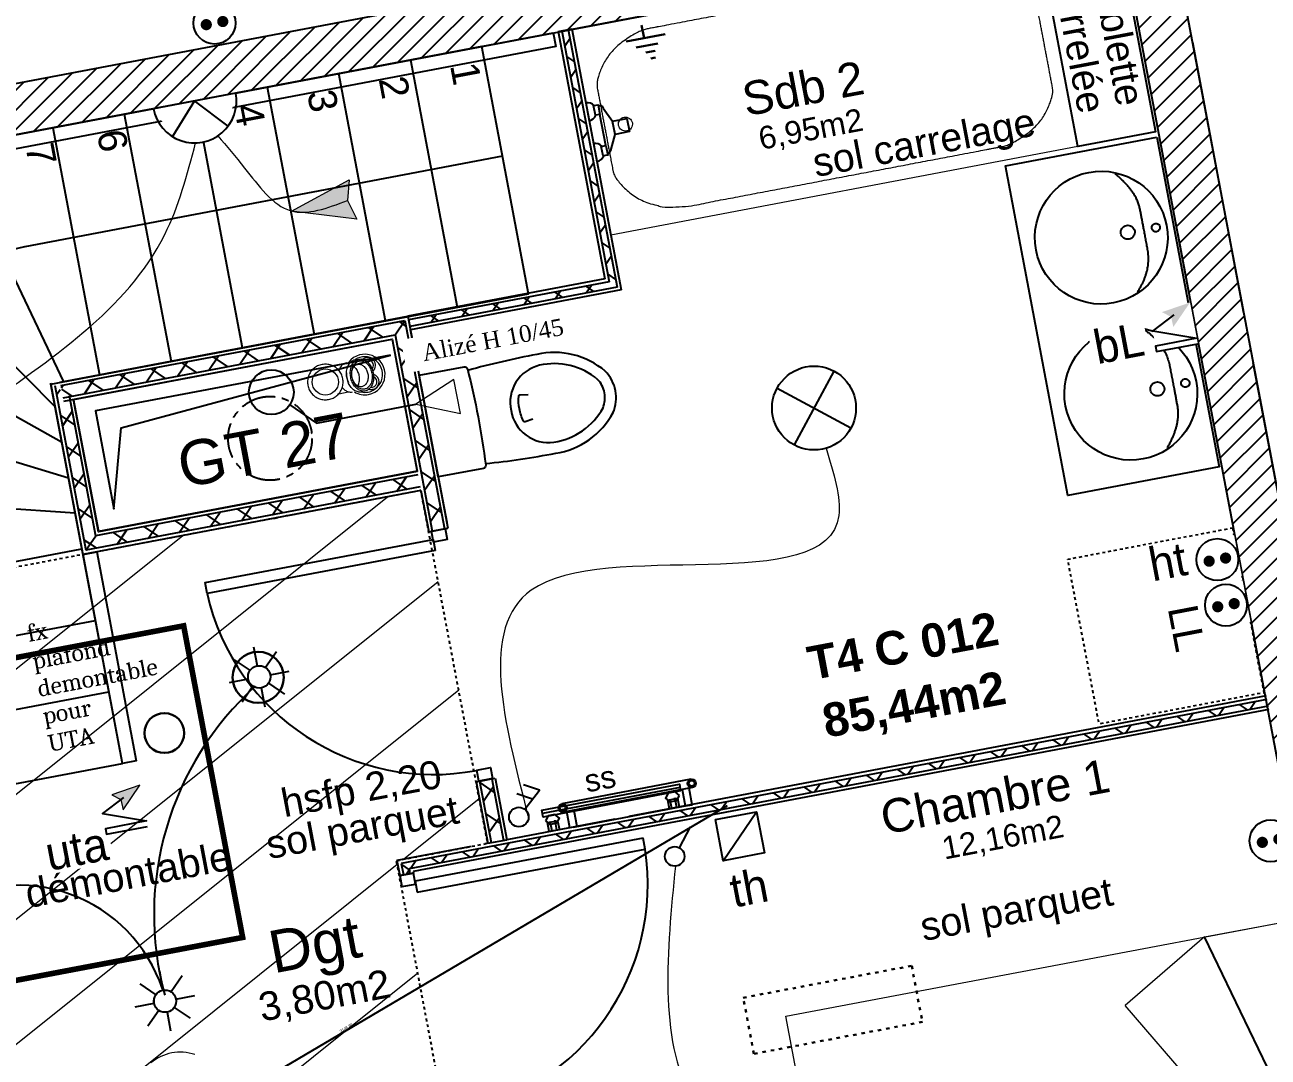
# Model space of a CAD drawing. Header units: centimetres. Extents: x 209280 to 319866, y -365283 to -277503.
# Drawn here: x 224760 to 229206, y -355911 to -352220 of the extents above; entities that cross this region are included whole.
import ezdxf

# ---------------------------------------------------------------- set-up
doc = ezdxf.new("R2010")
doc.units = ezdxf.units.CM
doc.header["$PDMODE"] = 67
for name, pattern in [('ACAD_ISO03W100', [30, 12, -18]), ('prelem_euev', [2, 1.25, -0.25, 0.25, -0.25]), ('Style de ligne -1', [0.41664, 0.20828, -0.20836])]:
    doc.linetypes.add(name, pattern=pattern)
doc.layers.get('0').update_dxf_attribs({"color": 252})
for name, color, linetype in [('3-BAT C-Niveau 0', 250, 'Continuous'), ('3-BAT C-Niveau 1', 252, 'Continuous'), ('prlm-EAU-CHU', 42, 'Continuous'), ('prlm-EAU-EPEXT', 145, 'Continuous'), ('prlm-EAU-EUEV', 25, 'Continuous'), ('prlm-GT', 242, 'Continuous'), ('prlm-MOD', 64, 'Continuous'), ('prlm-VMC', 93, 'Continuous')]:
    doc.layers.add(name, color=color, linetype=linetype)
for name, color, linetype, lineweight in [('prlm-CHAUFF-CONV', 1, 'Continuous', 25), ('prlm-ELEC-CFO', 1, 'Continuous', 25), ('prlm-ELEC-SSI', 6, 'Continuous', 25)]:
    doc.layers.add(name, color=color, linetype=linetype, lineweight=lineweight)
doc.layers.add('prlm-ZEROPLOT', color=254, linetype='Continuous', plot=False)
doc.layers.get('prlm-EAU-EUEV').off()
doc.styles.add('Geneva', font='arial.ttf')
doc.styles.add('Geneva (bold)', font='arialbd.ttf')
doc.styles.add('Helvetica', font='arial.ttf')
doc.styles.add('prlm-elec-cfa', font='comic.ttf', dxfattribs={"height": 12})
doc.styles.add('prlm-elec-cfo', font='comic.ttf', dxfattribs={"height": 12})
doc.styles.add('prlm-mod', font='cambriaz.ttf', dxfattribs={"height": 18})
doc.styles.add('prlm-vmc', font='pala.ttf', dxfattribs={"height": 14})
doc.dimstyles.new('IS cotation 1_20ème', dxfattribs={"dimtxt": 10.08724, "dimasz": 3.007568, "dimexe": 1, "dimexo": 15.875, "dimgap": 3, "dimtad": 1, "dimdec": 1, "dimtxsty": 'Helvetica', "dimblk": 'DOT', "dimblk1": 'DOT', "dimblk2": 'DOT', "dimcen": 0, "dimdle": 10, "dimazin": 0, "dimtfac": 1, "dimtdec": 1, "dimtix": 1, "dimtmove": 0, "dimatfit": 0, "dimldrblk": 'VW_FILLEDARROW', "dimfxl": 10, "dimfxlon": 1, "dimfrac": 2, "dimtolj": 1, "dimarcsym": 0})
pattern_1 = [(45, (89146.82, 134700.79), (-31.2347524, 39.0434405), [])]

# ---------------------------------------------------------------- blocks, each defined once
blk = doc.blocks.new('xi.fum')
at = {"color": 0}
blk.add_wipeout([(-10.61, -10.61), (-15, 0), (-10.61, 10.61), (0, 15), (10.61, 10.61), (15, 0), (10.61, -10.61), (0, -15)], dxfattribs=at).dxf.layer = 'prlm-ELEC-SSI'
at = {"layer": 'prlm-ELEC-SSI', "color": 0}
for points in [[(-2.12, 2.12), (2.12, -2.12)], [(2.12, 2.12), (-2.12, -2.12)]]:
    blk.add_lwpolyline(points, dxfattribs=at)
blk.add_circle((0, 0), 3, dxfattribs=at)
at = {"layer": 'prlm-ELEC-SSI', "color": 0, "lineweight": 13}
for radius, start, end in [(16, 60, 120), (16, 150, 210), (8, 60, 120), (16, 330, 30), (8, 150, 210), (8, 330, 30), (8, 240, 300), (16, 240, 300)]:
    blk.add_arc((0, 0), radius, start, end, dxfattribs=at)
blk = doc.blocks.new('xi.dchrob')
at = {"layer": 'prlm-MOD', "color": 161}
for p, q in [((8.16, -2.3), (8.16, 2.3)), ((13.38, 1.16), (13.38, -1.16))]:
    blk.add_line(p, q, dxfattribs=at)
for points in [[(0, 10.66), (0, 4.16)], [(4.19, -5.66), (4.19, 5.66)], [(5.77, 7.56), (8.16, 2.38)], [(0, -4.16), (0, -10.66)], [(5.77, -7.26), (8.16, -2.37)]]:
    blk.add_lwpolyline(points, dxfattribs=at)
for points in [[(2.5, 9.16), (4.19, 9.16), (4.19, 5.66), (2.5, 5.66)], [(13.38, -2.37), (8.16, -2.37), (8.16, 2.38), (13.38, 2.38)], [(2.5, -5.66), (4.19, -5.66), (4.19, -9.16), (2.5, -9.16)]]:
    blk.add_lwpolyline(points, close=True, dxfattribs=at)
for centre, radius, start, end in [((0, 7.41), 3.25, 32.579, 90), ((0, 7.41), 3.25, 270, 327.421), ((4.65, 7.56), 1.13, 0, 114.0743), ((0, -7.41), 3.25, 32.579, 90), ((4.65, -7.26), 1.13, 245.9257, 360), ((0, -7.41), 3.25, 270, 327.421)]:
    blk.add_arc(centre, radius, start, end, dxfattribs=at)
blk = doc.blocks.new('xi.vp')
at = {"layer": 'prlm-ZEROPLOT', "linetype": 'prelem_euev', "ltscale": 10}
blk.add_circle((0, 0), 15, dxfattribs=at)
blk = doc.blocks.new('xi.be')
at = {"layer": 'prlm-VMC', "color": 0, "linetype": 'ByBlock', "lineweight": 5, "flags": 128}
blk.add_lwpolyline([(-6.17, -15), (6.17, -15), (0, 0)], close=True, dxfattribs=at)
at = {"layer": 'prlm-VMC', "color": 0, "linetype": 'ByBlock', "lineweight": 5}
blk.add_solid([(0, -1), (5.17, -14), (-5.17, -14), (0, -1)], dxfattribs=at)
blk = doc.blocks.new('xi.btuni1')
at = {"layer": 'prlm-EAU-CHU', "color": 0, "linetype": 'Continuous', "lineweight": 15}
for p, q in [((7.31, 5), (3.93, 5)), ((3.93, -5), (7.31, -5))]:
    blk.add_line(p, q, dxfattribs=at)
at = {"layer": 'prlm-EAU-CHU', "color": 0, "linetype": 'Continuous', "lineweight": 15, "flags": 128}
for points in [[(5.62, 3.07), (5.77, 3.37), (5.98, 3.7), (6.2, 4.01), (6.44, 4.29), (6.69, 4.54), (6.95, 4.76), (7.23, 4.96), (7.52, 5.11), (7.82, 5.24), (8.12, 5.33), (8.43, 5.39), (8.74, 5.41), (8.77, 5.41)], [(12.25, -5.89), (12.1, -5.9), (11.78, -5.89), (11.46, -5.85), (11.14, -5.77), (10.82, -5.65), (10.52, -5.5), (10.22, -5.32), (9.93, -5.11), (9.66, -4.87), (9.4, -4.59), (9.16, -4.29), (8.93, -3.96), (8.72, -3.61), (8.54, -3.24), (8.37, -2.85), (8.22, -2.44), (8.1, -2.02), (8, -1.58), (7.93, -1.14), (7.88, -0.68), (7.85, -0.23), (7.85, 0.23), (7.88, 0.68), (7.93, 1.14), (8, 1.58), (8.1, 2.02), (8.22, 2.44), (8.37, 2.85), (8.54, 3.24), (8.72, 3.61), (8.93, 3.96), (9.16, 4.29), (9.4, 4.59), (9.66, 4.87), (9.93, 5.11), (10.22, 5.32), (10.52, 5.5), (10.82, 5.65), (11.14, 5.77), (11.46, 5.85), (11.78, 5.89), (12.1, 5.9), (12.25, 5.89)], [(17.43, 0), (17.42, -0.46), (17.38, -0.91), (17.32, -1.35), (17.23, -1.79), (17.12, -2.22), (16.98, -2.63), (16.83, -3.03), (16.65, -3.41), (16.45, -3.77), (16.23, -4.1), (15.99, -4.41), (15.74, -4.69), (15.47, -4.95), (15.19, -5.17), (14.9, -5.36), (14.6, -5.52), (14.29, -5.64), (13.97, -5.73), (13.65, -5.78), (13.33, -5.8), (13.01, -5.78), (12.69, -5.73), (12.37, -5.64), (12.06, -5.52), (11.76, -5.36), (11.47, -5.17), (11.19, -4.95), (10.92, -4.69), (10.67, -4.41), (10.43, -4.1), (10.21, -3.77), (10.01, -3.41), (9.83, -3.03), (9.67, -2.63), (9.54, -2.22), (9.43, -1.79), (9.34, -1.35), (9.28, -0.91), (9.24, -0.46), (9.23, 0), (9.24, 0.46), (9.28, 0.91), (9.34, 1.35), (9.43, 1.79), (9.54, 2.22), (9.67, 2.63), (9.83, 3.03), (10.01, 3.41), (10.21, 3.77), (10.43, 4.1), (10.67, 4.41), (10.92, 4.69), (11.19, 4.95), (11.47, 5.17), (11.76, 5.36), (12.06, 5.52), (12.37, 5.64), (12.69, 5.73), (13.01, 5.78), (13.33, 5.8), (13.65, 5.78), (13.97, 5.73), (14.29, 5.64), (14.6, 5.52), (14.9, 5.36), (15.19, 5.17), (15.47, 4.95), (15.74, 4.69), (15.99, 4.41), (16.23, 4.1), (16.45, 3.77), (16.65, 3.41), (16.83, 3.03), (16.98, 2.63), (17.12, 2.22), (17.23, 1.79), (17.32, 1.35), (17.38, 0.91), (17.42, 0.46), (17.43, 0)], [(16.95, 0), (16.94, -0.43), (16.9, -0.85), (16.84, -1.27), (16.75, -1.68), (16.64, -2.08), (16.5, -2.47), (16.35, -2.84), (16.17, -3.18), (15.97, -3.51), (15.75, -3.81), (15.52, -4.08), (15.27, -4.33), (15.01, -4.54), (14.73, -4.72), (14.45, -4.87), (14.16, -4.99), (13.86, -5.07), (13.56, -5.11), (13.25, -5.12), (12.95, -5.1), (12.65, -5.03), (12.35, -4.93), (12.07, -4.8), (11.79, -4.64), (11.52, -4.44), (11.26, -4.21), (11.02, -3.95), (10.79, -3.66), (10.59, -3.35), (10.4, -3.01), (10.23, -2.65), (10.08, -2.28), (9.96, -1.89), (9.86, -1.48), (9.79, -1.07), (9.73, -0.64), (9.71, -0.21), (9.71, 0.21), (9.73, 0.64), (9.79, 1.07), (9.86, 1.48), (9.96, 1.89), (10.08, 2.28), (10.23, 2.65), (10.4, 3.01), (10.59, 3.35), (10.79, 3.66), (11.02, 3.95), (11.26, 4.21), (11.52, 4.44), (11.79, 4.64), (12.07, 4.8), (12.35, 4.93), (12.65, 5.03), (12.95, 5.1), (13.25, 5.12), (13.56, 5.11), (13.86, 5.07), (14.16, 4.99), (14.45, 4.87), (14.73, 4.72), (15.01, 4.54), (15.27, 4.33), (15.52, 4.08), (15.75, 3.81), (15.97, 3.51), (16.17, 3.18), (16.35, 2.84), (16.5, 2.47), (16.64, 2.08), (16.75, 1.68), (16.84, 1.27), (16.9, 0.85), (16.94, 0.43), (16.95, 0)], [(9.81, 1.21), (9.83, 1.32), (9.93, 1.68), (10.06, 2.02), (10.2, 2.35), (10.37, 2.65), (10.55, 2.93), (10.76, 3.19), (10.98, 3.42), (11.21, 3.61), (11.45, 3.78), (11.71, 3.91), (11.97, 4.01), (12.24, 4.07), (12.51, 4.1), (12.78, 4.09), (13.05, 4.04), (13.32, 3.96), (13.58, 3.85), (13.83, 3.7), (14.07, 3.52), (14.29, 3.31), (14.51, 3.06), (14.7, 2.8), (14.88, 2.5), (15.03, 2.19), (15.16, 1.85), (15.28, 1.5), (15.36, 1.14), (15.43, 0.76), (15.47, 0.38), (15.48, 0)], [(15.48, 0), (15.47, -0.38), (15.43, -0.76), (15.36, -1.14), (15.28, -1.5), (15.16, -1.85), (15.03, -2.19), (14.88, -2.5), (14.7, -2.8), (14.51, -3.06), (14.29, -3.31), (14.07, -3.52), (13.83, -3.7), (13.58, -3.85), (13.32, -3.96), (13.05, -4.04), (12.78, -4.09), (12.51, -4.1), (12.24, -4.07), (11.97, -4.01), (11.71, -3.91), (11.45, -3.78), (11.21, -3.61), (10.98, -3.42), (10.76, -3.19), (10.55, -2.93), (10.37, -2.65), (10.2, -2.35), (10.06, -2.02), (9.93, -1.68), (9.83, -1.32), (9.81, -1.21)], [(11.1, 3.52), (11.25, 3.31), (11.45, 3.01), (11.62, 2.69), (11.78, 2.34), (11.91, 1.98), (12.02, 1.6), (12.11, 1.21), (12.17, 0.81), (12.21, 0.41), (12.22, 0)], [(12.22, 0), (12.21, -0.41), (12.17, -0.81), (12.11, -1.21), (12.02, -1.6), (11.91, -1.98), (11.78, -2.34), (11.62, -2.69), (11.45, -3.01), (11.25, -3.31), (11.1, -3.52)], [(8.77, -5.41), (8.74, -5.41), (8.43, -5.39), (8.12, -5.33), (7.82, -5.24), (7.52, -5.11), (7.23, -4.96), (6.95, -4.76), (6.69, -4.54), (6.44, -4.29), (6.2, -4.01), (5.98, -3.7), (5.77, -3.37), (5.62, -3.07)]]:
    blk.add_lwpolyline(points, dxfattribs=at)
at = {"layer": 'prlm-EAU-CHU', "color": 0, "linetype": 'Continuous', "lineweight": 15}
blk.add_circle((0, 0), 4.67, dxfattribs=at)
for centre, radius, start, end in [((0, 0), 6.36, 131.3941, 138.6059), ((0, 0), 6.36, 123.6059, 131.3941), ((0, 0), 6.36, 116.3941, 123.6059), ((0, 0), 6.36, 108.6059, 116.3941), ((0, 0), 6.36, 101.3941, 108.6059), ((0, 0), 6.36, 93.6059, 101.3941), ((0, 0), 6.36, 86.3941, 93.6059), ((0, 0), 6.36, 78.6059, 86.3941), ((0, 0), 6.36, 71.3941, 78.6059), ((0, 0), 6.36, 63.6059, 71.3941), ((0, 0), 6.36, 56.3941, 63.6059), ((0, 0), 6.36, 48.6059, 56.3941), ((0, 0), 6.36, 41.3941, 48.6059), ((14.36, 0), 7.25, 270, 131.7371), ((14.36, 0), 6.37, 270, 112.2507), ((16.02, 3.06), 2.77, 299.9419, 119.0219), ((16.02, 3.06), 2.03, 308.8526, 107.3781), ((0, 0), 6.36, 176.3941, 183.6059), ((0, 0), 6.36, 168.6059, 176.3941), ((0, 0), 6.36, 161.3941, 168.6059), ((0, 0), 6.36, 153.6059, 161.3941), ((0, 0), 6.36, 146.3941, 153.6059), ((0, 0), 6.36, 138.6059, 146.3941), ((0, 0), 6.36, 33.6059, 41.3941), ((0, 0), 6.36, 26.3941, 33.6059), ((0, 0), 6.36, 18.6059, 26.3941), ((0, 0), 6.36, 11.3941, 18.6059), ((0, 0), 6.36, 3.6059, 11.3941), ((0, 0), 6.36, 356.3941, 3.6059), ((15.34, 0), 7.51, 166.4411, 193.5589), ((0, 0), 6.36, 183.6059, 191.3941), ((0, 0), 6.36, 191.3941, 198.6059), ((0, 0), 6.36, 198.6059, 206.3941), ((0, 0), 6.36, 206.3941, 213.6059), ((0, 0), 6.36, 213.6059, 221.3941), ((0, 0), 6.36, 221.3941, 228.6059), ((0, 0), 6.36, 311.3941, 318.6059), ((0, 0), 6.36, 318.6059, 326.3941), ((0, 0), 6.36, 326.3941, 333.6059), ((0, 0), 6.36, 333.6059, 341.3941), ((0, 0), 6.36, 341.3941, 348.6059), ((0, 0), 6.36, 348.6059, 356.3941), ((16.17, -2.97), 2.03, 251.5467, 55.3261), ((16.17, -2.97), 2.77, 271.4166, 63.2955), ((0, 0), 6.36, 228.6059, 236.3941), ((0, 0), 6.36, 236.3941, 243.6059), ((0, 0), 6.36, 243.6059, 251.3941), ((0, 0), 6.36, 251.3941, 258.6059), ((0, 0), 6.36, 258.6059, 266.3941), ((0, 0), 6.36, 266.3941, 273.6059), ((0, 0), 6.36, 273.6059, 281.3941), ((0, 0), 6.36, 281.3941, 288.6059), ((0, 0), 6.36, 288.6059, 296.3941), ((0, 0), 6.36, 296.3941, 303.6059), ((0, 0), 6.36, 303.6059, 311.3941), ((14.36, 0), 7.25, 228.2629, 270), ((14.36, 0), 6.37, 247.7493, 270), ((16.17, -2.97), 2.77, 241.1481, 271.4166)]:
    blk.add_arc(centre, radius, start, end, dxfattribs=at)
blk = doc.blocks.new('xi.uta')
at = {"layer": 'prlm-ELEC-CFO', "lineweight": 5}
blk.add_hatch(color=0, dxfattribs=at).paths.add_polyline_path([(-3, 6), (-0.1, 3.7), (0, 0), (7.5, 7.5)])
at = {"layer": 'prlm-ELEC-CFO', "color": 0, "lineweight": 5, "flags": 128}
blk.add_lwpolyline([(-3, 6), (-0.1, 3.7), (0, 0), (7.5, 7.5)], close=True, dxfattribs=at)
at = {"layer": 'prlm-ELEC-CFO', "color": 0}
blk.add_lwpolyline([(0.95, 4.23), (-7.5, 0), (7.5, -5.5), (-7.5, -5.5), (-7.5, -7.5), (7.5, -7.5)], dxfattribs=at)
blk = doc.blocks.new('xi.PC')
at = {"color": 0, "lineweight": 5}
blk.add_wipeout([(-7.5, -7.5), (7.5, -7.5), (7.5, 7.5), (-7.5, 7.5)], dxfattribs=at).dxf.layer = 'prlm-ELEC-CFO'
at = {"layer": 'prlm-ELEC-CFO', "color": 0, "linetype": 'ByBlock', "lineweight": 5, "const_width": 2}
for points in [[(-4, 0, 1), (-2, 0, 1)], [(2, 0, 1), (4, 0, 1)]]:
    blk.add_lwpolyline(points, format="xyb", close=True, dxfattribs=at)
at = {"layer": 'prlm-ELEC-CFO', "color": 0, "linetype": 'ByBlock', "lineweight": -2}
blk.add_circle((0, 0), 7.5, dxfattribs=at)
blk = doc.blocks.new('xi.PCHT')
at = {"color": 0, "lineweight": 5}
blk.add_wipeout([(-7.5, -7.5), (7.5, -7.5), (7.5, 7.5), (-7.5, 7.5)], dxfattribs=at).dxf.layer = 'prlm-ELEC-CFO'
at = {"layer": 'prlm-ELEC-CFO', "color": 0, "linetype": 'ByBlock', "lineweight": 5, "const_width": 2}
for points in [[(-4, 0, 1), (-2, 0, 1)], [(2, 0, 1), (4, 0, 1)]]:
    blk.add_lwpolyline(points, format="xyb", close=True, dxfattribs=at)
at = {"layer": 'prlm-ELEC-CFO', "color": 0, "linetype": 'ByBlock', "lineweight": -2}
blk.add_circle((0, 0), 7.5, dxfattribs=at)
blk = doc.blocks.new('xi.DA')
at = {"layer": 'prlm-ELEC-CFO', "color": 0}
for points in [[(0.61, -1.67), (7.04, 4.05), (1.81, 7.01)], [(4.05, 1.39), (-1.17, 4.34)]]:
    blk.add_lwpolyline(points, dxfattribs=at)
blk.add_circle((-2, -4), 3.5, dxfattribs=at)
blk = doc.blocks.new('xi.BL')
at = {"color": 0, "lineweight": 5}
blk.add_wipeout([(-7.5, -7.5), (7.5, -7.5), (7.5, 7.5), (-7.5, 7.5)], dxfattribs=at).dxf.layer = 'prlm-ELEC-CFO'
at = {"layer": 'prlm-ELEC-CFO', "lineweight": 5}
blk.add_hatch(color=0, dxfattribs=at).paths.add_polyline_path([(-3, 6), (-0.1, 3.7), (0, 0), (7.5, 7.5)])
at = {"layer": 'prlm-ELEC-CFO', "color": 0}
blk.add_lwpolyline([(0.95, 4.23), (-7.5, 0), (7.5, -5.5), (-7.5, -5.5), (-7.5, -7.5), (7.5, -7.5)], dxfattribs=at)
blk = doc.blocks.new('xi.ECAP')
at = {"color": 0}
blk.add_wipeout([(-15, 0), (-10.13, 11.06), (0, 15), (10.13, 11.06), (15, 0)], dxfattribs=at).dxf.layer = 'prlm-ELEC-CFO'
at = {"layer": 'prlm-ELEC-CFO', "color": 0, "linetype": 'ByBlock', "lineweight": -2, "flags": 128}
blk.add_lwpolyline([(15, 0, 1), (-15, 0)], format="xyb", close=True, dxfattribs=at)
at = {"layer": 'prlm-ELEC-CFO', "color": 0}
blk.add_lwpolyline([(-10.13, 11.06), (0, 0), (10.13, 11.06)], dxfattribs=at)
blk = doc.blocks.new('xi.fl')
at = {"layer": 'prlm-ELEC-CFO'}
blk.add_hatch(color=0, dxfattribs=at).paths.add_polyline_path([(20.38, 0), (-1.98, -7.2), (0, 0), (-1.98, 7.2)])
at = {"layer": 'prlm-ELEC-CFO', "color": 0, "lineweight": 5}
blk.add_lwpolyline([(20.38, 0), (-1.98, -7.2), (0, 0), (-1.98, 7.2)], close=True, dxfattribs=at)
blk = doc.blocks.new('xi.SPOT')
at = {"color": 0, "lineweight": 5}
blk.add_wipeout([(-4, 0), (-2.83, -2.83), (0, -4), (2.83, -2.83), (4, 0), (2.83, 2.83), (0, 4), (-2.83, 2.83)], dxfattribs=at).dxf.layer = 'prlm-ELEC-CFO'
at = {"layer": 'prlm-ELEC-CFO', "color": 0, "linetype": 'ByBlock', "lineweight": -2, "flags": 128}
for points in [[(0, 10.88), (0, 4)], [(-7.69, 7.69), (-2.83, 2.83)], [(7.69, 7.69), (2.83, 2.83)], [(-10.88, 0), (-4, 0)], [(4, 0), (10.88, 0)], [(-2.83, -2.83), (-7.69, -7.69)], [(0, -4), (0, -10.88)], [(2.83, -2.83), (7.69, -7.69)]]:
    blk.add_lwpolyline(points, dxfattribs=at)
at = {"layer": 'prlm-ELEC-CFO', "color": 0, "linetype": 'ByBlock', "lineweight": -2}
blk.add_circle((0, 0), 4, dxfattribs=at)
blk = doc.blocks.new('xi.SA')
at = {"layer": 'prlm-ELEC-CFO', "color": 0}
blk.add_lwpolyline([(0.2, -1.28), (5.5, 5.28)], dxfattribs=at)
blk.add_circle((-2, -4), 3.5, dxfattribs=at)
blk = doc.blocks.new('xi.tsl-050-050')
at = {"layer": 'prlm-CHAUFF-CONV', "linetype": 'ByBlock', "lineweight": -2}
h = blk.add_hatch(color=0, dxfattribs=at)
edge = h.paths.add_edge_path()
edge.add_arc((-23.5, 7.5), 1.5, 0, 360)
edge = h.paths.add_edge_path(flags=17)
edge.add_arc((-23.5, 7.5), 1, 0, 360)
edge = h.paths.add_edge_path()
edge.add_arc((23.5, 7.5), 1.5, 0, 360)
edge = h.paths.add_edge_path(flags=17)
edge.add_arc((23.5, 7.5), 1, 0, 360)
at = {"layer": 'prlm-CHAUFF-CONV', "color": 0, "linetype": 'ByBlock', "lineweight": -2, "flags": 128}
for points in [[(23.5, 9), (-23.5, 9)], [(23.5, 6), (-23.5, 6)]]:
    blk.add_lwpolyline(points, dxfattribs=at)
at = {"layer": 'prlm-CHAUFF-CONV', "color": 0, "linetype": 'ByBlock', "lineweight": -2}
for points in [[(-19.73, 0), (-22.27, 0), (-22.27, 6), (-19.73, 6)], [(19.73, 0), (22.27, 0), (22.27, 6), (19.73, 6)]]:
    blk.add_lwpolyline(points, close=True, dxfattribs=at)
for centre, radius in [((-23.5, 7.5), 1.5), ((23.5, 7.5), 1.5), ((-23.5, 7.5), 1), ((23.5, 7.5), 1)]:
    blk.add_circle(centre, radius, dxfattribs=at)
at = {"layer": 'prlm-ZEROPLOT', "linetype": 'ByBlock', "lineweight": -2, "flags": 128}
blk.add_lwpolyline([(-21, 0), (21, 0)], dxfattribs=at)
blk = doc.blocks.new('xi.PTCE')
at = {"layer": 'prlm-ELEC-CFO', "color": 0}
for points in [[(-10.61, 10.61), (10.61, -10.61)], [(10.61, 10.61), (-10.61, -10.61)]]:
    blk.add_lwpolyline(points, dxfattribs=at)
at = {"layer": 'prlm-ELEC-CFO', "color": 0, "linetype": 'ByBlock'}
blk.add_circle((0, 0), 15, dxfattribs=at)
blk = doc.blocks.new('_DOT')
at = {"linetype": 'ByBlock', "lineweight": -2}
blk.add_line((-0.5, 0), (-1, 0), dxfattribs=at)
at = {"linetype": 'ByBlock'}
blk.add_lwpolyline([(-0.25, 0, 1), (0.25, 0, 1)], format="xyb", close=True, dxfattribs=at)
blk = doc.blocks.new('*D507')
at = {"layer": 'Defpoints', "color": 0, "transparency": 16777216}
for p in [(227269.1, -355013.6), (227269.1, -355013.6), (224556.4, -356612.5)]:
    blk.add_point(p, dxfattribs=at)
at = {"layer": 'prlm-EAU-EPEXT', "color": 0, "lineweight": -2, "transparency": 16777216}
for p, q in [((224559, -356611), (227266.6, -355015.1)), ((227269.1, -355013.6), (227268.6, -355012.8)), ((224556.4, -356612.5), (224555.9, -356611.6))]:
    blk.add_line(p, q, dxfattribs=at)
at = {"layer": 'prlm-EAU-EPEXT', "color": 0, "lineweight": -2, "transparency": 16777216, "xscale": 3.007568359375, "yscale": 3.007568359375, "zscale": 3.007568359375}
for p, rotation in [((227269.1, -355013.6), 30.51549013516158), ((224556.4, -356612.5), 210.5154901351616)]:
    blk.add_blockref('_DOT', p, dxfattribs=dict(at, rotation=rotation))
at = {"layer": 'prlm-EAU-EPEXT', "color": 0, "transparency": 16777216, "insert": (225908.7, -355806), "char_height": 10.087, "attachment_point": 5, "rotation": 30.5155, "style": 'Helvetica'}
blk.add_mtext('\\A1;3148.84', dxfattribs=at)
blk = doc.blocks.new('VW_FILLEDARROW')
at = {"linetype": 'Continuous', "flags": 128}
blk.add_lwpolyline([(-10.6, 2.8), (0, 0), (-10.6, -2.8)], close=True, dxfattribs=at)
blk = doc.blocks.new('Groupe-3-1')
at = {"linetype": 'Continuous', "lineweight": 18}
for p, q in [((14001.82, -49018.19), (14038.76, -49011.22)), ((14064.74, -49148.78), (14038.69, -49011.23)), ((14001.82, -49018.19), (13973.35, -49042.73)), ((14064.74, -49148.78), (13973.4, -49042.68))]:
    blk.add_line(p, q, dxfattribs=at)
at = {"linetype": 'Continuous'}
blk.add_line((14064.74, -49148.78), (14001.82, -49018.19), dxfattribs=at)
at = {"linetype": 'Continuous', "lineweight": 18, "flags": 128}
blk.add_lwpolyline([(13878.06, -49184.13), (13852.01, -49046.58), (14038.69, -49011.23), (14064.74, -49148.78)], close=True, dxfattribs=at)
blk = doc.blocks.new('Groupe-4-1')
at = {"linetype": 'Continuous'}
for p, q in [((13717.73, -48704.63), (13734.47, -48793.06)), ((13708.89, -48797.91), (13692.15, -48709.48)), ((13666.56, -48714.32), (13683.31, -48802.75)), ((13657.73, -48807.59), (13640.98, -48719.17)), ((13615.4, -48724.01), (13632.15, -48812.44)), ((13589.82, -48728.86), (13606.57, -48817.28)), ((13593.85, -48819.69), (13553.7, -48735.7)), ((13750.75, -48739.09), (13579.79, -48771.47)), ((13507.14, -48744.51), (13590.6, -48828.56)), ((13593.01, -48841.28), (13490.65, -48784.45)), ((13498.22, -48824.44), (13595.42, -48854)), ((13565.64, -48965.49), (13539.97, -48829.9)), ((13597.83, -48866.72), (13505.02, -48860.32)), ((13511.81, -48896.19), (13600.24, -48879.44)), ((13516.65, -48921.77), (13605.08, -48905.02)), ((13521.5, -48947.35), (13609.93, -48930.6))]:
    blk.add_line(p, q, dxfattribs=at)
at = {"linetype": 'Continuous', "flags": 128}
for points in [[(13768.85, -48694.94), (13769.78, -48699.85), (13484.88, -48753.8), (13483.95, -48748.89)], [(13743.31, -48699.79), (13483.92, -48748.91), (13526.34, -48972.93), (13614.77, -48956.18), (13589.09, -48820.59), (13760.05, -48788.22)], [(13483.92, -48748.91), (13488.83, -48747.98), (13536.09, -48997.55), (13531.18, -48998.48)], [(13573.27, -48943.69), (13550.58, -48947.98), (13565.64, -48965.49)]]:
    blk.add_lwpolyline(points, close=True, dxfattribs=at)
at = {"linetype": 'Continuous'}
blk.add_arc((13589.09, -48820.59), 50, 100.7236, 190.7236, dxfattribs=at)
blk = doc.blocks.new('Groupe-5-1')
at = {"linetype": 'Continuous', "flags": 128}
for points in [[(13744.6, -48848.98, 0.009852), (13757.19, -48847.38, 0.010247), (13769.71, -48845.28, 0.116334), (13781.69, -48840.43, 0.116144), (13790.25, -48830.75, 0.147727), (13791.09, -48822.91, 0.147725), (13787.45, -48815.93), (13787.44, -48815.92, 0.11673), (13775.94, -48810.04, 0.115952), (13763.01, -48809.9, 0.009853), (13750.59, -48812.53, 0.009852), (13738.28, -48815.64)], [(13761.5, -48833.09), (13758.84, -48834.04, -0.192032), (13758.48, -48834.03), (13758.48, -48834.03), (13758.48, -48834.03, -0.187463), (13758.22, -48833.79, -0.069687), (13756.74, -48829.42), (13756.74, -48829.41, -0.069688), (13756.52, -48824.8, -0.17618), (13756.66, -48824.48), (13756.67, -48824.48, -0.18073), (13757, -48824.34), (13757, -48824.34), (13759.82, -48824.25)]]:
    blk.add_lwpolyline(points, format="xyb", dxfattribs=at)
for points in [[(13744.68, -48849.58, -0.188259), (13744.49, -48850.28), (13744.49, -48850.28), (13744.48, -48850.29, -0.189651), (13743.87, -48850.68), (13727.72, -48853.74), (13720.83, -48817.38), (13736.99, -48814.32, -0.189651), (13737.7, -48814.46), (13737.7, -48814.46, -0.188754), (13738.14, -48815.06), (13738.14, -48815.06, -0.015943), (13741.96, -48832.21), (13741.96, -48832.22, -0.015943), (13744.68, -48849.58)], [(13753.79, -48829.97), (13753.79, -48829.98, 0.197992), (13759.11, -48838.8, 0.198081), (13769.11, -48841.31, 0.114919), (13779.3, -48837.21), (13779.31, -48837.2, 0.115526), (13786.64, -48829.02, 0.142778), (13787.16, -48823.65, 0.142778), (13784.71, -48818.84, 0.114832), (13774.91, -48813.91), (13774.89, -48813.9, 0.115368), (13763.9, -48813.83, 0.198081), (13755.51, -48819.81, 0.198023), (13753.79, -48829.97)]]:
    blk.add_lwpolyline(points, format="xyb", close=True, dxfattribs=at)
blk = doc.blocks.new('Sol parquet')
at = {"insert": (0, -0.78), "char_height": 10.0872, "attachment_point": 2, "line_spacing_factor": 0.834288, "style": 'Helvetica'}
blk.add_mtext('sol parquet', dxfattribs=at)
blk = doc.blocks.new('Sol carrelage')
at = {"insert": (0, -0.78), "char_height": 10.0872, "attachment_point": 2, "line_spacing_factor": 0.834288, "style": 'Helvetica'}
blk.add_mtext('sol carrelage', dxfattribs=at)
blk = doc.blocks.new('hsfp 2.20')
at = {"insert": (0, -0.78), "char_height": 10.087, "attachment_point": 2, "line_spacing_factor": 0.834288, "style": 'Helvetica'}
blk.add_mtext('hsfp 2,20', dxfattribs=at)
blk = doc.blocks.new('Baignoire 175x75')
at = {"linetype": 'Continuous', "lineweight": 18, "flags": 128}
blk.add_lwpolyline([(0, 0), (170, 0), (170, -75), (0, -75)], close=True, dxfattribs=at)
at = {"linetype": 'Continuous', "lineweight": 18}
blk.add_ellipse((12.5, -37), major_axis=(2.5, 0), ratio=1, dxfattribs=at)
blk.add_open_spline([(140.1, -5), (146.77, -5), (158.33, -10.35), (165, -19.6), (165, -37.5), (165, -55.4), (158.33, -64.65), (146.77, -70), (85, -70), (23.23, -70), (11.67, -64.65), (5, -55.4), (5, -37.5), (5, -19.6), (11.67, -10.35), (23.23, -5), (83.33, -5), (140.1, -5)], degree=2, knots=[0, 0, 0, 0.017264, 0.034528, 0.051791, 0.150116, 0.16738, 0.184644, 0.201908, 0.504316, 0.52158, 0.538843, 0.556107, 0.654432, 0.671696, 0.68896, 0.706224, 1, 1, 1], dxfattribs=at)
blk = doc.blocks.new('Groupe-9-1')
at = {"linetype": 'Continuous'}
for p, q in [((13814.18, -48964.81), (13765.05, -48974.12)), ((13811.3, -48972.25), (13810.71, -48969.15)), ((13813.02, -48971.92), (13812.35, -48968.41)), ((13770.17, -48980.04), (13769.49, -48976.46)), ((13768.45, -48980.37), (13767.79, -48976.92))]:
    blk.add_line(p, q, dxfattribs=at)
at = {"linetype": 'Continuous', "flags": 128}
for points in [[(13814.4, -48966.02), (13765.28, -48975.32), (13764.82, -48972.91), (13813.95, -48963.61)], [(13813.97, -48967.61), (13812.4, -48966.35), (13809.91, -48966.85), (13808.98, -48968.61), (13810.55, -48969.87), (13813.04, -48969.37)], [(13813.88, -48971.76), (13810.37, -48972.43), (13809.77, -48969.24), (13813.28, -48968.57)], [(13766.05, -48976.69), (13767.61, -48977.95), (13770.1, -48977.46), (13771.03, -48975.7), (13769.47, -48974.43), (13766.97, -48974.93)], [(13771.03, -48979.88), (13767.44, -48980.56), (13766.83, -48977.32), (13770.41, -48976.64)]]:
    blk.add_lwpolyline(points, close=True, dxfattribs=at)
at = {"insert": (13784.84, -48957.67), "char_height": 7.993, "width": 24.9991, "attachment_point": 2, "rotation": 10.6809, "line_spacing_factor": 1.060906, "style": 'Geneva'}
blk.add_mtext('ss', dxfattribs=at)
blk = doc.blocks.new('Groupe-10-1')
at = {"linetype": 'Continuous', "flags": 128}
blk.add_lwpolyline([(13984.67, -48732.26), (14006.99, -48850.16), (13952.95, -48860.4), (13930.63, -48742.49)], close=True, dxfattribs=at)
at = {"linetype": 'Continuous'}
for centre, major_axis in [((13964.86, -48768.18), (23.34, 4.42)), ((13984.38, -48764.59), (0.28, -1.47)), ((13974.34, -48766.27), (0.47, -2.46)), ((13975.43, -48823.97), (23.34, 4.42)), ((13984.95, -48822.28), (-0.47, 2.46)), ((13994.91, -48820.18), (-0.28, 1.47))]:
    blk.add_ellipse(centre, major_axis=major_axis, ratio=1, dxfattribs=at)
for points in [[(13977.85, -48787.57), (13982.83, -48780.04), (13980.03, -48764.7), (13977.42, -48751.45), (13969.86, -48745.38)], [(13980.42, -48801.17), (13987.82, -48806.36), (13990.82, -48821.67), (13993.23, -48834.95), (13988.41, -48843.36)]]:
    blk.add_open_spline(points, degree=2, dxfattribs=at)

msp = doc.modelspace()

# ---------------------------------------------------------------- hatches: boundary and pattern name
at = {"linetype": 'Continuous'}
h = msp.add_hatch(dxfattribs=at)
h.set_pattern_fill('02_ISOLANT', color=256, scale=10, angle=-79.276405, style=0, pattern_type=2)
h.set_pattern_definition([(325.723595, (88960.93, 134700.79), (45.054865, 66.106423), []), (55.723595, (88960.93, 134700.79), (66.106423, -45.054865), [])])
h.paths.add_polyline_path([(226703.132, -352237.325), (226679.551, -352241.791), (226849.394, -353138.635), (226877.441, -353157.75)])
h = msp.add_hatch(dxfattribs=at)
h.set_pattern_fill('02_ISOLANT', color=256, scale=10, angle=-169.276405, style=0, pattern_type=2)
h.set_pattern_definition([(235.723595, (88960.93, 134700.79), (66.106423, -45.054865), []), (325.723595, (88960.93, 134700.79), (-45.054865, -66.106423), [])])
h.paths.add_polyline_path([(226877.441, -353157.75), (226849.394, -353138.635), (226131.668, -353274.556), (226136.134, -353298.137)])
h = msp.add_hatch(dxfattribs=at)
h.set_pattern_fill('02_ISOLANT', color=256, scale=10, angle=10.723595, style=0, pattern_type=2)
h.set_pattern_definition([(55.723595, (88960.93, 134700.79), (-66.106423, 45.054865), []), (145.723595, (88960.93, 134700.79), (45.054865, 66.106423), [])])
h.paths.add_polyline_path([(224888.55, -353509.976), (224896.737, -353553.208), (226083.851, -353328.394), (226118.895, -353276.975)])
h = msp.add_hatch(dxfattribs=at)
h.set_pattern_fill('02_ISOLANT', color=256, scale=10, angle=-79.276405, style=0, pattern_type=2)
h.set_pattern_definition([(325.723595, (88960.93, 134700.79), (45.054865, 66.106423), []), (55.723595, (88960.93, 134700.79), (66.106423, -45.054865), [])])
h.paths.add_polyline_path([(226118.895, -353276.975), (226083.851, -353328.394), (226216.705, -354029.925), (226259.937, -354021.738)])
h = msp.add_hatch(dxfattribs=at)
h.set_pattern_fill('02_ISOLANT', color=256, scale=10, angle=-79.276405, style=0, pattern_type=2)
h.set_pattern_definition([(325.723595, (88960.93, 134700.79), (45.054865, 66.106423), []), (55.723595, (88960.93, 134700.79), (66.106423, -45.054865), [])])
h.paths.add_polyline_path([(224917.608, -353545.184), (224866.19, -353510.14), (224977.652, -354098.707), (225012.696, -354047.288)])
h = msp.add_hatch(dxfattribs=at)
h.set_pattern_fill('02_ISOLANT', color=256, scale=10, angle=-169.276405, style=0, pattern_type=2)
h.set_pattern_definition([(235.723595, (88960.93, 134700.79), (66.106423, -45.054865), []), (325.723595, (88960.93, 134700.79), (-45.054865, -66.106423), [])])
h.paths.add_polyline_path([(226173.608, -353872.219), (226165.421, -353828.987), (225012.696, -354047.288), (224977.652, -354098.707)])
h = msp.add_hatch(dxfattribs=at)
h.set_pattern_fill('02_ISOLANT', color=256, scale=10, angle=-169.276405, style=0, pattern_type=2)
h.set_pattern_definition([(235.723595, (88960.93, 134700.79), (66.106423, -45.054865), []), (325.723595, (88960.93, 134700.79), (-45.054865, -66.106423), [])])
h.paths.add_polyline_path([(229205.947, -354655.616), (229201.482, -354632.035), (226105.528, -355218.342), (226133.574, -355237.457)])
h = msp.add_hatch(dxfattribs=at)
h.set_pattern_fill('02_ISOLANT', color=256, scale=10, angle=-79.276405, style=0, pattern_type=2)
h.set_pattern_definition([(325.723595, (88960.93, 134700.79), (45.054865, 66.106423), []), (55.723595, (88960.93, 134700.79), (66.106423, -45.054865), [])])
h.paths.add_polyline_path([(226429.262, -354915.846), (226386.03, -354924.033), (226427.706, -355144.097), (226470.937, -355135.91)])
h = msp.add_hatch(dxfattribs=at)
h.set_pattern_fill('02_ISOLANT', color=256, scale=10, angle=-79.276405, style=0, pattern_type=2)
h.set_pattern_definition([(325.723595, (88960.93, 134700.79), (45.054865, 66.106423), []), (55.723595, (88960.93, 134700.79), (66.106423, -45.054865), [])])
h.paths.add_polyline_path([(226133.574, -355237.457), (226105.528, -355218.342), (226113.349, -355259.644), (226136.93, -355255.178)])
at = {"layer": '3-BAT C-Niveau 1', "linetype": 'Continuous'}
h = msp.add_hatch(dxfattribs=at)
h.set_pattern_fill('MURS MACONNERIE-2', color=256, scale=10, style=0, pattern_type=2)
h.set_pattern_definition(pattern_1)
h.paths.add_polyline_path([(229898.387, -358329.516), (230075.243, -358296.023), (227694.131, -345722.728), (227517.275, -345756.221)])
h = msp.add_hatch(dxfattribs=at)
h.set_pattern_fill('MURS MACONNERIE-2', color=256, scale=10, style=0, pattern_type=2)
h.set_pattern_definition(pattern_1)
h.paths.add_polyline_path([(220421.593, -353244.941), (220455.086, -353421.798), (228677.468, -351864.655), (228643.975, -351687.799)])
at = {"layer": '3-BAT C-Niveau 1', "linetype": 'Continuous', "lineweight": 18}
h = msp.add_hatch(dxfattribs=at)
h.set_pattern_fill('BA 13', color=256, scale=10, style=0, pattern_type=2)
h.set_pattern_definition([(218.65981, (88960.93, 134700.8), (-199.24783, 287.75041), [])])
h.paths.add_polyline_path([(226088.687, -355208.3), (226414.933, -355146.516), (226176.027, -353884.992), (224082.868, -354281.391), (224504.939, -356510.108), (226271.853, -356175.492)])

# ---------------------------------------------------------------- linework, layer by layer
at = {"linetype": 'Continuous', "lineweight": 25}
for p, q in [((226666.778, -352244.209), (226715.905, -352234.906)), ((226666.778, -352244.209), (226834.202, -353128.281)), ((226715.905, -352234.906), (226892.632, -353168.104)), ((226834.202, -353128.281), (226129.249, -353261.784)), ((226892.632, -353168.104), (226138.553, -353310.91)), ((224886.131, -353497.203), (226129.249, -353261.784)), ((226129.249, -353261.784), (226138.553, -353310.91)), ((226147.856, -353360.037), (226138.553, -353310.91)), ((226147.856, -353360.037), (226138.553, -353310.91)), ((224899.156, -353565.981), (226073.497, -353343.586)), ((226073.497, -353343.586), (226163.002, -353816.214)), ((226147.856, -353360.037), (226167.54, -353463.976)), ((224850.998, -353499.786), (224967.298, -354113.899)), ((226176.843, -353513.102), (226272.71, -354019.319)), ((224932.8, -353555.538), (225023.05, -354032.097)), ((226163.002, -353816.214), (225023.05, -354032.097)), ((226176.027, -353884.992), (225698.986, -353975.333)), ((226176.027, -353884.992), (226203.932, -354032.344)), ((225615.348, -353991.172), (224967.298, -354113.899)), ((225649.859, -353984.637), (225664.474, -353981.869)), ((226203.932, -354032.344), (226272.71, -354019.319)), ((229199.063, -354619.262), (226919.321, -355050.996)), ((229208.366, -354668.389), (226148.766, -355247.811)), ((226373.257, -354926.452), (226442.035, -354913.427)), ((226373.257, -354926.452), (226414.933, -355146.516)), ((226442.035, -354913.427), (226483.71, -355133.491)), ((226870.194, -355060.3), (226483.71, -355133.491)), ((226356.11, -355157.656), (226090.336, -355207.988)), ((226414.933, -355146.516), (226405.237, -355148.353)), ((226414.933, -355146.516), (226483.71, -355133.491)), ((226090.336, -355207.988), (226100.576, -355262.063)), ((226148.766, -355247.811), (226149.703, -355252.759)), ((226100.576, -355262.063), (226149.703, -355252.759))]:
    msp.add_line(p, q, dxfattribs=at)
at = {"linetype": 'Continuous'}
for p, q in [((226679.551, -352241.791), (226849.394, -353138.635)), ((226679.551, -352241.791), (226849.394, -353138.635)), ((226703.132, -352237.325), (226877.441, -353157.75)), ((226703.132, -352237.325), (226877.441, -353157.75)), ((226715.905, -352234.906), (226892.632, -353168.104)), ((228882.329, -352964.295), (228924.195, -353185.366)), ((226849.394, -353138.635), (226131.668, -353274.556)), ((226849.394, -353138.635), (226131.668, -353274.556)), ((226877.441, -353157.75), (226136.134, -353298.137)), ((226877.441, -353157.75), (226136.134, -353298.137)), ((226892.632, -353168.104), (226138.553, -353310.91)), ((224886.131, -353497.203), (226129.249, -353261.784)), ((224888.55, -353509.976), (226118.895, -353276.975)), ((224888.55, -353509.976), (226118.895, -353276.975)), ((226118.895, -353276.975), (226259.937, -354021.738)), ((226118.895, -353276.975), (226259.937, -354021.738)), ((226129.249, -353261.784), (226272.71, -354019.319)), ((224896.737, -353553.208), (226083.851, -353328.394)), ((224896.737, -353553.208), (226083.851, -353328.394)), ((226083.851, -353328.394), (226216.705, -354029.925)), ((226083.851, -353328.394), (226216.705, -354029.925)), ((224866.19, -353510.14), (224977.652, -354098.707)), ((224866.19, -353510.14), (224977.652, -354098.707)), ((224917.608, -353545.184), (225012.696, -354047.288)), ((224917.608, -353545.184), (225012.696, -354047.288)), ((224932.8, -353555.538), (225023.05, -354032.097)), ((226203.678, -353654.798), (226268.802, -353998.686)), ((226165.421, -353828.987), (225012.696, -354047.288)), ((226165.421, -353828.987), (225012.696, -354047.288)), ((226173.608, -353872.219), (224977.652, -354098.707)), ((226173.608, -353872.219), (224977.652, -354098.707)), ((226176.027, -353884.992), (224967.298, -354113.899)), ((229201.482, -354632.035), (226105.528, -355218.342)), ((229201.482, -354632.035), (226105.528, -355218.342)), ((229205.947, -354655.616), (226133.574, -355237.457)), ((229205.947, -354655.616), (226133.574, -355237.457)), ((229208.366, -354668.389), (226148.766, -355247.811)), ((226386.03, -354924.033), (226427.706, -355144.097)), ((226386.03, -354924.033), (226427.706, -355144.097)), ((226429.262, -354915.846), (226470.937, -355135.91)), ((226429.262, -354915.846), (226470.937, -355135.91)), ((226442.035, -354913.427), (226483.71, -355133.491)), ((226970.789, -355127.792), (226155.284, -355282.231)), ((226978.232, -355167.093), (226970.789, -355127.792)), ((226162.727, -355321.532), (226978.232, -355167.093)), ((226105.528, -355218.342), (226113.349, -355259.644)), ((226105.528, -355218.342), (226113.349, -355259.644)), ((226133.574, -355237.457), (226136.93, -355255.178)), ((226133.574, -355237.457), (226136.93, -355255.178)), ((226148.766, -355247.811), (226149.703, -355252.759)), ((226149.703, -355252.759), (226100.565, -355262.065)), ((226100.565, -355262.065), (226108.008, -355301.367)), ((226108.008, -355301.367), (226157.146, -355292.061)), ((226157.146, -355292.061), (226149.703, -355252.759)), ((226155.284, -355282.231), (226162.727, -355321.532))]:
    msp.add_line(p, q, dxfattribs=at)
at = {"linetype": 'Continuous', "flags": 128}
for points in [[(228664.31, -351865.25), (228803.863, -352602.152), (228525.647, -352654.84), (228386.094, -351917.938)], [(226066.979, -353400.772), (225011.678, -353600.623), (225077.924, -353950.431), (225103.502, -353660.611)], [(226221.201, -354069.785), (226213.758, -354030.483), (226262.896, -354021.178), (226270.339, -354060.479)], [(226226.782, -354099.256), (225411.277, -354253.695), (225403.834, -354214.394), (226219.339, -354059.955)], [(224967.464, -354113.868), (225016.591, -354104.564), (225158.079, -354851.682), (225108.952, -354860.986)], [(226383.083, -354924.591), (226375.64, -354885.29), (226424.778, -354875.984), (226432.221, -354915.286)]]:
    msp.add_lwpolyline(points, close=True, dxfattribs=at)
at = {"linetype": 'Style de ligne -1', "ltscale": 50.8, "flags": 128}
msp.add_lwpolyline([(229078.955, -354018.49), (229191.149, -354607.907), (228601.732, -354720.101), (228489.538, -354130.684)], close=True, dxfattribs=at)
at = {"linetype": 'Continuous'}
for centre, start, end in [((226221.201, -354069.785), 192.793286, 280.723595), ((226157.146, -355292.061), 280.723595, 8.653903)]:
    msp.add_arc(centre, 830.542, start, end, dxfattribs=at)
at = {"layer": '3-BAT C-Niveau 1', "linetype": 'Continuous', "lineweight": 25}
for p, q in [((230075.243, -358296.023), (227694.131, -345722.728)), ((229898.387, -358329.516), (227517.275, -345756.221)), ((229321.274, -355282.115), (227517.275, -345756.221)), ((220421.593, -353244.941), (228643.975, -351687.799)), ((220421.593, -353244.941), (228643.975, -351687.799)), ((220455.086, -353421.798), (228677.468, -351864.655)), ((220455.086, -353421.798), (228677.468, -351864.655)), ((229119.849, -353251.133), (228936.559, -352283.283)), ((230075.243, -358296.023), (229153.342, -353427.989))]:
    msp.add_line(p, q, dxfattribs=at)
at = {"layer": '3-BAT C-Niveau 1', "linetype": 'Style de ligne -1', "ltscale": 50.8, "flags": 128}
msp.add_lwpolyline([(226088.687, -355208.3), (226414.933, -355146.516), (226176.027, -353884.992), (224082.868, -354281.391), (224504.939, -356510.108), (226271.853, -356175.492)], close=True, dxfattribs=at)
at = {"layer": 'prlm-ELEC-CFO', "lineweight": 30}
for p, q in [((226974.002, -352267.967), (226965.082, -352220.863)), ((226909.992, -352279.894), (227049.527, -352253.469)), ((226945.425, -352301.262), (227022.878, -352286.594)), ((226980.193, -352319.074), (227013.868, -352312.697)), ((226998.123, -352340.075), (227014.961, -352336.887))]:
    msp.add_line(p, q, dxfattribs=at)
at = {"layer": 'prlm-ELEC-CFO', "color": 9, "linetype": 'ACAD_ISO03W100', "lineweight": 30}
msp.add_lwpolyline([(227328.919, -355698.445), (227931.551, -355584.319), (227969.56, -355785.022), (227366.928, -355899.148)], close=True, dxfattribs=at)
at = {"layer": 'prlm-ELEC-CFO', "lineweight": 30}
msp.add_circle((225258.384, -354752.217), 71.092, dxfattribs=at)
at = {"layer": 'prlm-ELEC-CFO', "lineweight": 13}
for points in [[(225449.758, -352617.018), (225545.527, -352732.329), (225710.411, -352884.888), (225913.555, -352848.248)], [(224151.181, -353925.183), (224589.758, -353600.973), (225259.844, -352970.322), (225370.119, -352642.096)], [(227625.18, -353733.899), (227670.811, -353974.85), (226570.066, -354241.754), (226558.761, -355046.621)], [(227086.355, -355228.101), (227145.01, -356061.06), (227867.302, -356581.067)]]:
    msp.add_spline(points, degree=3, dxfattribs=at)
at = {"layer": 'prlm-GT'}
msp.add_lwpolyline([(226163.115, -353816.53), (225023.163, -354032.412), (224933.657, -353559.784), (226073.609, -353343.902)], close=True, dxfattribs=at)
at = {"layer": 'prlm-MOD', "ltscale": 50, "const_width": 20}
msp.add_lwpolyline([(225538.451, -355482.989), (224573.95, -355665.645), (224362.962, -354551.538), (225327.463, -354368.882)], close=True, dxfattribs=at)
at = {"layer": 'prlm-VMC'}
msp.add_lwpolyline([(225707.062, -353578.741), (225802.632, -353643.876), (226158.267, -353576.526)], dxfattribs=at)
msp.add_circle((225640.956, -353533.686), 80, dxfattribs=at)

# ---------------------------------------------------------------- block references
at = {"xscale": 10, "yscale": 10, "zscale": 10}
for name, p, rotation in [('Baignoire 175x75', (226715.905, -352234.906), 10.74578856019356), ('Sol carrelage', (227964.4, -352582.768), 10.72359474390904), ('hsfp 2.20', (225951.865, -354892.945), 10.7235947438764), ('Sol parquet', (225955.341, -355031.696), 10.7235947438074), ('Sol parquet', (228295.171, -355324.653), 10.72359474384176)]:
    msp.add_blockref(name, p, dxfattribs=dict(at, rotation=rotation))
for name in ['Groupe-4-1', 'Groupe-10-1', 'Groupe-5-1', 'Groupe-9-1', 'Groupe-3-1']:
    msp.add_blockref(name, (88960.928, 134700.79), dxfattribs=at)
at = {"layer": 'prlm-CHAUFF-CONV', "xscale": 10, "yscale": 10, "zscale": 10, "rotation": 10.72360141139323}
msp.add_blockref('xi.tsl-050-050', (226927.806, -355049.726), dxfattribs=at)
at = {"layer": 'prlm-EAU-CHU', "xscale": 10, "yscale": 10, "zscale": 10, "rotation": 10.72360141139323}
msp.add_blockref('xi.btuni1', (225834.226, -353497.106), dxfattribs=at)
at = {"layer": 'prlm-EAU-EUEV', "xscale": 10, "yscale": 10, "zscale": 10, "rotation": 10.72360141139323}
msp.add_blockref('xi.vp', (225636.514, -353698.596), dxfattribs=at)
at = {"layer": 'prlm-ELEC-CFO', "xscale": 10, "yscale": 10, "zscale": 10}
for name, p, rotation in [('xi.fl', (225913.555, -352848.248), 190.7236014113942), ('xi.PTCE', (227582.135, -353590.208), 16.67638419673834), ('xi.DA', (226538.488, -355009.611), 10.72360141139323), ('xi.SA', (227096.105, -355150.165), 10.72360141139323)]:
    msp.add_blockref(name, p, dxfattribs=dict(at, rotation=rotation))
at = {"layer": 'prlm-MOD', "xscale": 10, "yscale": 10, "zscale": 10, "rotation": 10.72360141139323}
msp.add_blockref('xi.dchrob', (226785.885, -352603.655), dxfattribs=at)
at = {"layer": 'prlm-VMC', "xscale": 10, "yscale": 10, "zscale": 10, "rotation": 100.7235947438244}
msp.add_blockref('xi.be', (226158.267, -353576.526), dxfattribs=at)

# ---------------------------------------------------------------- texts
at = {"line_spacing_factor": 0.834288, "style": 'Helvetica'}
for s, insert, char_height, attachment_point, rotation in [('Tablette\\Pcarrelée', (228718.038, -352247.91), 100.8724, 2, 280.723595), ('Sdb 2\\P{\\H0.6752x;6,95m2}\\P', (227531.633, -352388.491), 120, 2, 10.723595), ('2\\P', (226123.636, -352395.215), 100.872, 1, 280.723595), ('1\\P', (226378.954, -352346.09), 100.872, 1, 280.723595), ('3\\P', (225867.735, -352443.677), 100.872, 1, 280.723595), ('4', (225605.994, -352493.245), 100.872, 1, 280.723595), ('5\\P', (225371.684, -352537.619), 100.872, 1, 280.723595), ('6\\P', (225115.871, -352586.064), 100.872, 1, 280.723595), ('7\\P', (224860.058, -352634.51), 100.872, 1, 280.723595), ('Chambre 1\\P{\\H0.6752x;12,16m2}\\P', (228218.573, -354920.183), 120, 2, 10.723595), ('fp démontable', (225041.301, -355223.327), 102.16925, 2, 10.723595), ('Dgt\\P{\\H0.6752x;3,80m2}\\P', (225782.375, -355432.684), 151.30859, 2, 10.723595)]:
    msp.add_mtext(s, dxfattribs=dict(at, insert=insert, char_height=char_height, attachment_point=attachment_point, rotation=rotation))
at = {"color": 1, "insert": (228966.982, -354366.957), "char_height": 106.5703, "attachment_point": 2, "rotation": 280.802659, "line_spacing_factor": 1.060906, "style": 'Geneva'}
msp.add_mtext('LL', dxfattribs=at)
at = {"layer": '3-BAT C-Niveau 0', "insert": (227922.298, -354557.899), "char_height": 120, "attachment_point": 5, "rotation": 10.723595, "line_spacing_factor": 1.060906, "style": 'Geneva (bold)'}
msp.add_mtext('T4 C 012\\P85,44m2', dxfattribs=at)
at = {"layer": '3-BAT C-Niveau 1', "insert": (225293.792, -353719.197), "char_height": 159.8524, "attachment_point": 1, "rotation": 10.723595, "line_spacing_factor": 0.25, "style": 'Geneva'}
msp.add_mtext('GT 27', dxfattribs=at)
at = {"layer": 'prlm-MOD', "insert": (224762.415, -354367.691), "char_height": 60, "width": 13.26298, "attachment_point": 1, "rotation": 10.723601, "style": 'prlm-mod'}
msp.add_mtext('fx plafond \\Pdemontable \\Ppour UTA', dxfattribs=at)

# ---------------------------------------------------------------- next in the draw order: block references
at = {"layer": 'prlm-ELEC-CFO', "xscale": 10, "yscale": 10, "zscale": 10}
for name, p, rotation in [('xi.PC', (225437.873, -352213.881), 10.72360141139323), ('xi.ECAP', (225366.665, -352492.136), 190.7236014113934), ('xi.SPOT', (225597.837, -354551.391), 10.72360141139323), ('xi.PC', (229215.068, -355137.433), 10.72360141139323), ('xi.SPOT', (225260.732, -355710.579), 10.72360141139323)]:
    msp.add_blockref(name, p, dxfattribs=dict(at, rotation=rotation))
at = {"layer": 'prlm-ELEC-SSI', "xscale": 10, "yscale": 10, "zscale": 10, "rotation": 10.72360141139323}
msp.add_blockref('xi.fum', (225314.716, -356053.047), dxfattribs=at)

# ---------------------------------------------------------------- next in the draw order: texts
at = {"layer": 'prlm-ELEC-CFO', "lineweight": 20, "char_height": 120, "attachment_point": 5, "rotation": 10.723601, "line_spacing_factor": 0.8, "style": 'prlm-elec-cfo', "bg_fill": 3, "box_fill_scale": 1.1, "bg_fill_color": 256, "bg_fill_transparency": 0}
for s, insert in [('bL', (228672.023, -353358.872)), ('ht', (228847.404, -354139.739)), ('uta', (224944.555, -355166.585))]:
    msp.add_mtext(s, dxfattribs=dict(at, insert=insert))
at = {"layer": 'prlm-VMC', "ltscale": 25, "width": 586.14744, "attachment_point": 5, "rotation": 10.723601, "line_spacing_factor": 0.8, "style": 'prlm-vmc', "bg_fill": 2}
for insert, char_height in [((229581.743, -353324.833), 120), ((226433.097, -353346.406), 60)]:
    msp.add_mtext('Alizé H 10/45', dxfattribs=dict(at, insert=insert, char_height=char_height))

# ---------------------------------------------------------------- next in the draw order: linework, layer by layer
at = {"layer": 'prlm-ELEC-CFO', "lineweight": 30}
msp.add_circle((225593.943, -354553.041), 91.425, dxfattribs=at)
at = {"layer": 'prlm-ELEC-CFO'}
for centre, radius, start, end in [((226322.073, -355401.124), 1100.703, 132.152994, 195.207187), ((224738.401, -355837.008), 540.516, 18.405747, 121.730431)]:
    msp.add_arc(centre, radius, start, end, dxfattribs=at)

# ---------------------------------------------------------------- next in the draw order: block references
at = {"layer": 'prlm-ELEC-CFO', "xscale": 10, "yscale": 10, "zscale": 10, "rotation": 10.72360141139323}
for name, p in [('xi.BL', (228867.16, -353300.574)), ('xi.PCHT', (229024.648, -354132.178)), ('xi.uta', (225110.907, -355026.187))]:
    msp.add_blockref(name, p, dxfattribs=at)

# ---------------------------------------------------------------- next in the draw order: dimensions: what is measured, and where the dimension line sits
at = {"layer": 'prlm-EAU-EPEXT'}
dim = msp.add_aligned_dim(p1=(224556.44, -356612.504), p2=(227269.142, -355013.612), distance=0, dimstyle='IS cotation 1_20ème', override={"dimdec": 2, "dimzin": 0, "dimdsep": 46, "dimpost": '<>'}, dxfattribs=at)
dim.commit()
dim.dimension.update_dxf_attribs({"geometry": '*D507', "text_midpoint": (225908.651, -355806.034)})

# ---------------------------------------------------------------- next in the draw order: block references
at = {"layer": 'prlm-ELEC-CFO', "xscale": 9.999999999999998, "yscale": 9.999999999999998, "zscale": 9.999999999999998, "rotation": 10.72360141139323}
msp.add_blockref('xi.PCHT', (229055.497, -354295.076), dxfattribs=at)

# ---------------------------------------------------------------- next in the draw order: texts
at = {"layer": 'prlm-ELEC-CFO', "lineweight": 20, "insert": (227349.665, -355306.119), "char_height": 120, "attachment_point": 5, "rotation": 10.723601, "line_spacing_factor": 0.8, "style": 'prlm-elec-cfa', "bg_fill": 3, "box_fill_scale": 1.1, "bg_fill_color": 256, "bg_fill_transparency": 0}
msp.add_mtext('th', dxfattribs=at)

# ---------------------------------------------------------------- next in the draw order: linework, layer by layer
at = {"layer": 'prlm-ELEC-CFO', "linetype": 'ByBlock', "lineweight": -2, "flags": 128}
msp.add_lwpolyline([(227229.231, -355061.323), (227376.611, -355033.413), (227404.522, -355180.793), (227257.141, -355208.704)], close=True, dxfattribs=at)
at = {"layer": 'prlm-ELEC-CFO', "color": 1}
msp.add_lwpolyline([(227257.141, -355208.704), (227376.611, -355033.413)], dxfattribs=at)

doc.saveas('drawing.dxf')
